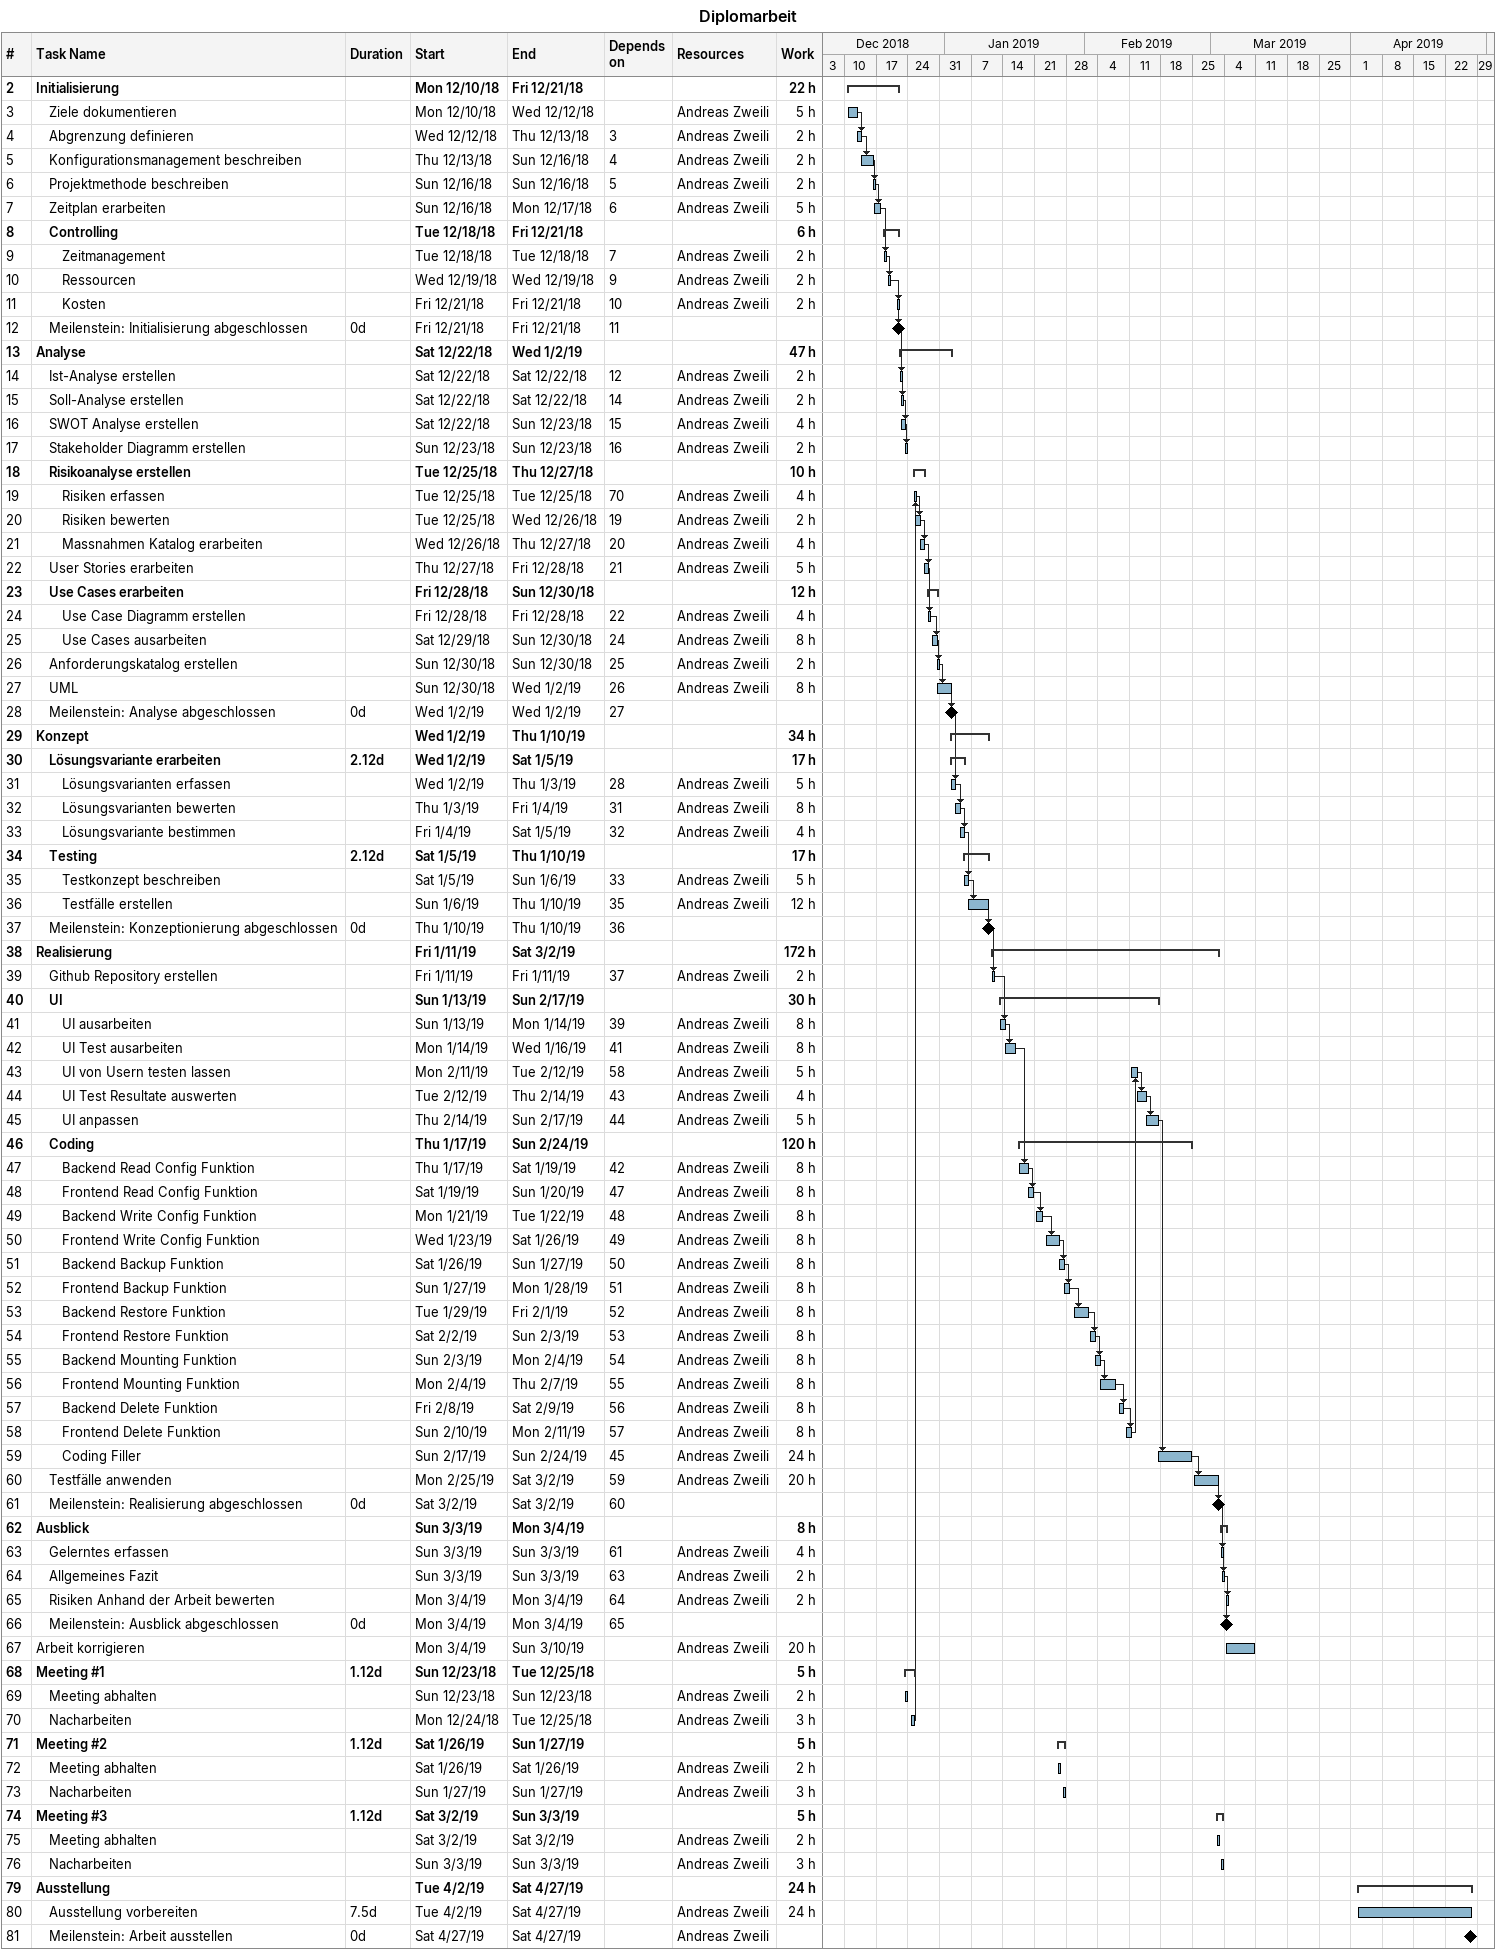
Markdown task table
Diplomarbeit

| ID | Level | Task | Duration | Start | Finish | Predecessors | Resources | Work (h) |
|---|---|---|---|---|---|---|---|---|
| 2 | 1 | **Initialisierung** |  | 2018-12-10 | 2018-12-21 |  |  | 22 |
| 3 | 2 | Ziele dokumentieren |  | 2018-12-10 | 2018-12-12 |  | Andreas Zweili | 5 |
| 4 | 2 | Abgrenzung definieren |  | 2018-12-12 | 2018-12-13 | 3 | Andreas Zweili | 2 |
| 5 | 2 | Konfigurationsmanagement beschreiben |  | 2018-12-13 | 2018-12-16 | 4 | Andreas Zweili | 2 |
| 6 | 2 | Projektmethode beschreiben |  | 2018-12-16 | 2018-12-16 | 5 | Andreas Zweili | 2 |
| 7 | 2 | Zeitplan erarbeiten |  | 2018-12-16 | 2018-12-17 | 6 | Andreas Zweili | 5 |
| 8 | 2 | **Controlling** |  | 2018-12-18 | 2018-12-21 |  |  | 6 |
| 9 | 3 | Zeitmanagement |  | 2018-12-18 | 2018-12-18 | 7 | Andreas Zweili | 2 |
| 10 | 3 | Ressourcen |  | 2018-12-19 | 2018-12-19 | 9 | Andreas Zweili | 2 |
| 11 | 3 | Kosten |  | 2018-12-21 | 2018-12-21 | 10 | Andreas Zweili | 2 |
| 12 | 2 | Meilenstein: Initialisierung abgeschlossen | 0d | 2018-12-21 | 2018-12-21 | 11 |  |  |
| 13 | 1 | **Analyse** |  | 2018-12-22 | 2019-01-02 |  |  | 47 |
| 14 | 2 | Ist-Analyse erstellen |  | 2018-12-22 | 2018-12-22 | 12 | Andreas Zweili | 2 |
| 15 | 2 | Soll-Analyse erstellen |  | 2018-12-22 | 2018-12-22 | 14 | Andreas Zweili | 2 |
| 16 | 2 | SWOT Analyse erstellen |  | 2018-12-22 | 2018-12-23 | 15 | Andreas Zweili | 4 |
| 17 | 2 | Stakeholder Diagramm erstellen |  | 2018-12-23 | 2018-12-23 | 16 | Andreas Zweili | 2 |
| 18 | 2 | **Risikoanalyse erstellen** |  | 2018-12-25 | 2018-12-27 |  |  | 10 |
| 19 | 3 | Risiken erfassen |  | 2018-12-25 | 2018-12-25 | 70 | Andreas Zweili | 4 |
| 20 | 3 | Risiken bewerten |  | 2018-12-25 | 2018-12-26 | 19 | Andreas Zweili | 2 |
| 21 | 3 | Massnahmen Katalog erarbeiten |  | 2018-12-26 | 2018-12-27 | 20 | Andreas Zweili | 4 |
| 22 | 2 | User Stories erarbeiten |  | 2018-12-27 | 2018-12-28 | 21 | Andreas Zweili | 5 |
| 23 | 2 | **Use Cases erarbeiten** |  | 2018-12-28 | 2018-12-30 |  |  | 12 |
| 24 | 3 | Use Case Diagramm erstellen |  | 2018-12-28 | 2018-12-28 | 22 | Andreas Zweili | 4 |
| 25 | 3 | Use Cases ausarbeiten |  | 2018-12-29 | 2018-12-30 | 24 | Andreas Zweili | 8 |
| 26 | 2 | Anforderungskatalog erstellen |  | 2018-12-30 | 2018-12-30 | 25 | Andreas Zweili | 2 |
| 27 | 2 | UML |  | 2018-12-30 | 2019-01-02 | 26 | Andreas Zweili | 8 |
| 28 | 2 | Meilenstein: Analyse abgeschlossen | 0d | 2019-01-02 | 2019-01-02 | 27 |  |  |
| 29 | 1 | **Konzept** |  | 2019-01-02 | 2019-01-10 |  |  | 34 |
| 30 | 2 | **Lösungsvariante erarbeiten** | 2.12d | 2019-01-02 | 2019-01-05 |  |  | 17 |
| 31 | 3 | Lösungsvarianten erfassen |  | 2019-01-02 | 2019-01-03 | 28 | Andreas Zweili | 5 |
| 32 | 3 | Lösungsvarianten bewerten |  | 2019-01-03 | 2019-01-04 | 31 | Andreas Zweili | 8 |
| 33 | 3 | Lösungsvariante bestimmen |  | 2019-01-04 | 2019-01-05 | 32 | Andreas Zweili | 4 |
| 34 | 2 | **Testing** | 2.12d | 2019-01-05 | 2019-01-10 |  |  | 17 |
| 35 | 3 | Testkonzept beschreiben |  | 2019-01-05 | 2019-01-06 | 33 | Andreas Zweili | 5 |
| 36 | 3 | Testfälle erstellen |  | 2019-01-06 | 2019-01-10 | 35 | Andreas Zweili | 12 |
| 37 | 2 | Meilenstein: Konzeptionierung abgeschlossen | 0d | 2019-01-10 | 2019-01-10 | 36 |  |  |
| 38 | 1 | **Realisierung** |  | 2019-01-11 | 2019-03-02 |  |  | 172 |
| 39 | 2 | Github Repository erstellen |  | 2019-01-11 | 2019-01-11 | 37 | Andreas Zweili | 2 |
| 40 | 2 | **UI** |  | 2019-01-13 | 2019-02-17 |  |  | 30 |
| 41 | 3 | UI ausarbeiten |  | 2019-01-13 | 2019-01-14 | 39 | Andreas Zweili | 8 |
| 42 | 3 | UI Test ausarbeiten |  | 2019-01-14 | 2019-01-16 | 41 | Andreas Zweili | 8 |
| 43 | 3 | UI von Usern testen lassen |  | 2019-02-11 | 2019-02-12 | 58 | Andreas Zweili | 5 |
| 44 | 3 | UI Test Resultate auswerten |  | 2019-02-12 | 2019-02-14 | 43 | Andreas Zweili | 4 |
| 45 | 3 | UI anpassen |  | 2019-02-14 | 2019-02-17 | 44 | Andreas Zweili | 5 |
| 46 | 2 | **Coding** |  | 2019-01-17 | 2019-02-24 |  |  | 120 |
| 47 | 3 | Backend Read Config Funktion |  | 2019-01-17 | 2019-01-19 | 42 | Andreas Zweili | 8 |
| 48 | 3 | Frontend Read Config Funktion |  | 2019-01-19 | 2019-01-20 | 47 | Andreas Zweili | 8 |
| 49 | 3 | Backend Write Config Funktion |  | 2019-01-21 | 2019-01-22 | 48 | Andreas Zweili | 8 |
| 50 | 3 | Frontend Write Config Funktion |  | 2019-01-23 | 2019-01-26 | 49 | Andreas Zweili | 8 |
| 51 | 3 | Backend Backup Funktion |  | 2019-01-26 | 2019-01-27 | 50 | Andreas Zweili | 8 |
| 52 | 3 | Frontend Backup Funktion |  | 2019-01-27 | 2019-01-28 | 51 | Andreas Zweili | 8 |
| 53 | 3 | Backend Restore Funktion |  | 2019-01-29 | 2019-02-01 | 52 | Andreas Zweili | 8 |
| 54 | 3 | Frontend Restore Funktion |  | 2019-02-02 | 2019-02-03 | 53 | Andreas Zweili | 8 |
| 55 | 3 | Backend Mounting Funktion |  | 2019-02-03 | 2019-02-04 | 54 | Andreas Zweili | 8 |
| 56 | 3 | Frontend Mounting Funktion |  | 2019-02-04 | 2019-02-07 | 55 | Andreas Zweili | 8 |
| 57 | 3 | Backend Delete Funktion |  | 2019-02-08 | 2019-02-09 | 56 | Andreas Zweili | 8 |
| 58 | 3 | Frontend Delete Funktion |  | 2019-02-10 | 2019-02-11 | 57 | Andreas Zweili | 8 |
| 59 | 3 | Coding Filler |  | 2019-02-17 | 2019-02-24 | 45 | Andreas Zweili | 24 |
| 60 | 2 | Testfälle anwenden |  | 2019-02-25 | 2019-03-02 | 59 | Andreas Zweili | 20 |
| 61 | 2 | Meilenstein: Realisierung abgeschlossen | 0d | 2019-03-02 | 2019-03-02 | 60 |  |  |
| 62 | 1 | **Ausblick** |  | 2019-03-03 | 2019-03-04 |  |  | 8 |
| 63 | 2 | Gelerntes erfassen |  | 2019-03-03 | 2019-03-03 | 61 | Andreas Zweili | 4 |
| 64 | 2 | Allgemeines Fazit |  | 2019-03-03 | 2019-03-03 | 63 | Andreas Zweili | 2 |
| 65 | 2 | Risiken Anhand der Arbeit bewerten |  | 2019-03-04 | 2019-03-04 | 64 | Andreas Zweili | 2 |
| 66 | 2 | Meilenstein: Ausblick abgeschlossen | 0d | 2019-03-04 | 2019-03-04 | 65 |  |  |
| 67 | 1 | Arbeit korrigieren |  | 2019-03-04 | 2019-03-10 |  | Andreas Zweili | 20 |
| 68 | 1 | **Meeting #1** | 1.12d | 2018-12-23 | 2018-12-25 |  |  | 5 |
| 69 | 2 | Meeting abhalten |  | 2018-12-23 | 2018-12-23 |  | Andreas Zweili | 2 |
| 70 | 2 | Nacharbeiten |  | 2018-12-24 | 2018-12-25 |  | Andreas Zweili | 3 |
| 71 | 1 | **Meeting #2** | 1.12d | 2019-01-26 | 2019-01-27 |  |  | 5 |
| 72 | 2 | Meeting abhalten |  | 2019-01-26 | 2019-01-26 |  | Andreas Zweili | 2 |
| 73 | 2 | Nacharbeiten |  | 2019-01-27 | 2019-01-27 |  | Andreas Zweili | 3 |
| 74 | 1 | **Meeting #3** | 1.12d | 2019-03-02 | 2019-03-03 |  |  | 5 |
| 75 | 2 | Meeting abhalten |  | 2019-03-02 | 2019-03-02 |  | Andreas Zweili | 2 |
| 76 | 2 | Nacharbeiten |  | 2019-03-03 | 2019-03-03 |  | Andreas Zweili | 3 |
| 79 | 1 | **Ausstellung** |  | 2019-04-02 | 2019-04-27 |  |  | 24 |
| 80 | 2 | Ausstellung vorbereiten | 7.5d | 2019-04-02 | 2019-04-27 |  | Andreas Zweili | 24 |
| 81 | 2 | Meilenstein: Arbeit ausstellen | 0d | 2019-04-27 | 2019-04-27 |  | Andreas Zweili |  |
